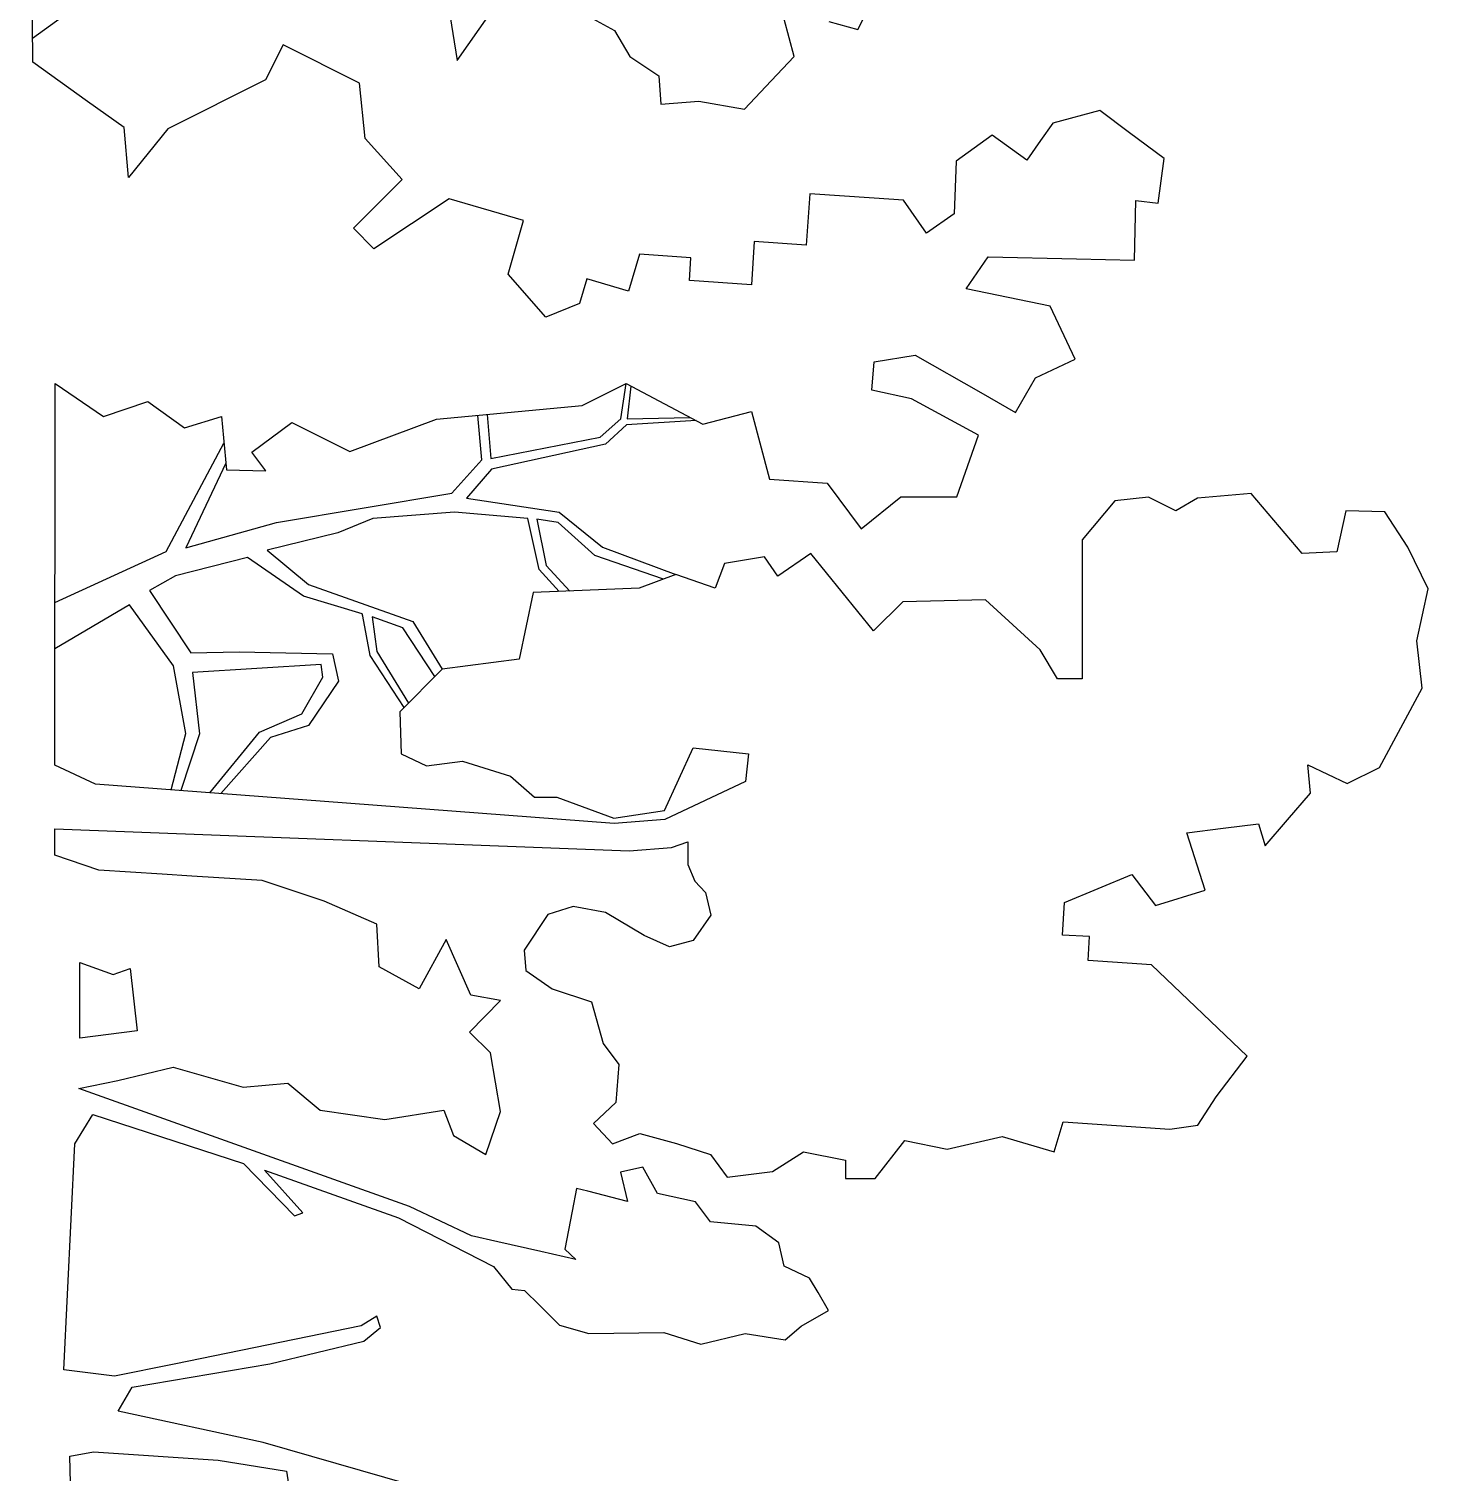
# Model space of a CAD drawing. Header units: millimetres. Extents: x 101 to 2864, y 2 to 1622.
# Drawn here: x 2218.3 to 2267.5, y 372.5 to 423.3 of the extents above; entities that cross this region are included whole.
import ezdxf

# ---------------------------------------------------------------- set-up
doc = ezdxf.new("R2010")
doc.units = ezdxf.units.MM
doc.layers.add('LayerEstreito', color=2, linetype='Continuous')

# ---------------------------------------------------------------- blocks, each defined once
blk = doc.blocks.new('Pinus contorta')
at = {"color": 0}
for points in [[(135.2, 2404.5), (124, 2865.8), (178, 2875.9), (463.3, 2857.2), (619.5, 2832.2), (648.8, 2637.7)], [(1066.4, 2753.6), (566.2, 2897.5), (234.7, 2969), (266.2, 3024.1), (580.9, 3077.5), (795.8, 3129.4), (833.8, 3160), (826, 3186.3), (789.6, 3164), (362.6, 3076.8), (225.9, 3048.9), (110.2, 3063.6), (135.4, 3580.5), (176.3, 3647.2), (520.5, 3535), (637.6, 3415.7), (656.2, 3422.7), (569.1, 3520.1), (875.3, 3410.7), (1092.4, 3299.5), (1134.5, 3247.7), (1163.5, 3245.3), (1197.2, 3211.5), (1243.1, 3165.7), (1310.6, 3146.5), (1481.9, 3148.9), (1566.4, 3122.4), (1667.7, 3146.5), (1759.4, 3132), (1795.6, 3163.3), (1858.3, 3199.5), (1834.2, 3240.4), (1815, 3273), (1757, 3300.7), (1744.9, 3353.7), (1691.8, 3392.2), (1588.1, 3401.9), (1554.3, 3447.7), (1467.5, 3467), (1433.7, 3527.2), (1383, 3515.1), (1398.8, 3448.7), (1308.2, 3471.8), (1282.2, 3478.4), (1272, 3426), (1255.1, 3339.2), (1280.5, 3315.8), (1200.2, 3333.9), (1102.5, 3356), (1041.8, 3369.7), (900.2, 3436.8), (144.6, 3706.6), (233.9, 3725.1), (360.1, 3755.8), (520.3, 3709.7), (621.9, 3718.9), (695.8, 3657.4), (843.6, 3635.9), (979, 3657.4), (1000.6, 3599), (1074.5, 3555.9), (1108.4, 3654.4), (1085.6, 3788.5), (1037.5, 3835.8), (1037.5, 3835.8), (1108.6, 3908.1), (1040.7, 3919.9), (984.2, 4047.2), (922.6, 3934.6), (831, 3984.8), (825.5, 4082.4), (705.5, 4135), (563.3, 4182.2), (402.5, 4192.6), (334.7, 4196.9), (190.3, 4206.2), (89.4, 4240.6), (89.5, 4300.5), (1402.1, 4249.8), (1499.5, 4257.9), (1536.8, 4271), (1536.8, 4219), (1552.8, 4180.9), (1576.9, 4154.9), (1588.9, 4102.9), (1548.8, 4044.8), (1494.7, 4030.8), (1436.6, 4056.8), (1348.4, 4108.9), (1274.3, 4122.9), (1216.2, 4104.9), (1162.1, 4022.8), (1166.1, 3976.8), (1226.2, 3934.7), (1316.4, 3904.7), (1343.2, 3809.8), (1378.6, 3761.5), (1372.2, 3674.6), (1320.6, 3626.4), (1364.2, 3579.9), (1426.9, 3603.8), (1510.7, 3581.3), (1588, 3555.6), (1626.7, 3504.1), (1729.7, 3517), (1800.6, 3562), (1897.2, 3542.7), (1897.2, 3500.9), (1964.9, 3500.9), (2032.5, 3587.8), (2129.2, 3568.4), (2254.8, 3597.4), (2374, 3562), (2394.3, 3630.5), (2638.1, 3613.5), (2702.5, 3623.1), (2744.4, 3687.5), (2815.3, 3780.8), (2596.2, 3989.9), (2451.3, 3999.6), (2454.9, 4054), (2393.3, 4057.5), (2397.5, 4132.2), (2551.1, 4195.8), (2605.9, 4125.1), (2718.7, 4160.4), (2677.5, 4291.6), (2760.5, 4302), (2841, 4312.1), (2856, 4261.5), (2907, 4320.7), (2959.8, 4381.8), (2954, 4447.1), (3043.8, 4404.3), (3117.3, 4441), (3215.3, 4622.4), (3202.9, 4730), (3228.7, 4848.9), (3182.1, 4944.4), (3130.1, 5025.4), (3040.7, 5027.5), (3019.9, 4934), (2940.9, 4929.9), (2824.4, 5067), (2701.7, 5056.6), (2651.8, 5027.5), (2589.4, 5058.7), (2512.4, 5050.4), (2437.6, 4961), (2437.6, 4643.2), (2381.4, 4643.2), (2341.9, 4709.7), (2217.1, 4823.9), (2027.9, 4819.8), (1961.3, 4753.3), (1817.8, 4929.9), (1742.1, 4877.8), (1711.6, 4922.1), (1620.4, 4907.1), (1599.4, 4850.5), (1509.1, 4882), (1425.2, 4850.5), (1182.7, 4840.9), (1150.9, 4688.5), (975.1, 4665.2), (877.9, 4567.6), (881.3, 4471.9), (939.4, 4444.6), (1021.6, 4454.8), (1131.1, 4420.7), (1185.8, 4372.8), (1237.1, 4372.8), (1237.1, 4372.8), (1367.1, 4325), (1483.5, 4342.1), (1548.5, 4485.6), (1675.1, 4471.9), (1668.2, 4408.6), (1483.9, 4321.5), (1367.8, 4312.3), (756.3, 4359), (182.4, 4402.9), (89.6, 4445.7), (90.6, 5318.3), (200.8, 5243), (302.2, 5277.8), (386.3, 5217), (470.3, 5243), (481.9, 5121.4), (571.7, 5118.9), (539.9, 5161.9), (631.5, 5229.5), (763.8, 5163.4), (962.4, 5236.9), (1295.2, 5268.5), (1395.4, 5318.5), (1571.1, 5225.4), (1571.1, 5225.4), (1682.2, 5254.8), (1723.2, 5100.2), (1855.2, 5091.1), (1932.6, 4986.5), (2023.7, 5059.3), (2151.2, 5059.3), (2201.2, 5200.3), (2047.8, 5283.6), (1957.1, 5303.4), (1962.8, 5368.5), (2056.4, 5383.5), (2206.4, 5297.8), (2285.7, 5252.5), (2331.1, 5332), (2421.7, 5374.1), (2365, 5495.8), (2172.4, 5535.4), (2223.4, 5608.2), (2424.6, 5603.5), (2557.6, 5600.4), (2560.8, 5737.4), (2611.4, 5730.6), (2625.1, 5832.8), (2546.3, 5891.8), (2478.3, 5942.8), (2371.2, 5913.7), (2342.9, 5874.1), (2311.2, 5829.6), (2231.9, 5886.2), (2149.7, 5826.8), (2145.1, 5706.9), (2081.8, 5662.7), (2029.2, 5737.8), (1962.3, 5742.4), (1815.3, 5752.5), (1807.3, 5634.9), (1688.4, 5643.1), (1681.7, 5544.1), (1540, 5553.8), (1543.6, 5606.1), (1426.2, 5614.1), (1400.8, 5529.5), (1305.7, 5558), (1288.7, 5501.4), (1212.2, 5470.3), (1125.6, 5569), (1161, 5691.5), (991.1, 5740.6), (819, 5626.7), (772.2, 5673.6), (883.9, 5785.2), (799, 5879), (786.4, 6005.6), (611.3, 6093.2), (571, 6012.9), (347.6, 5901.3), (258.2, 5789.7), (248, 5904.1), (164.4, 5963.8), (39.2, 6053.1), (30.3, 7146.7)], [(986.7, 6200.4), (1009, 6057.5), (1085, 6164.6)], [(1318.8, 6153.2), (1369.2, 6125.5), (1403.9, 6066.5), (1470, 6022.2), (1475.2, 5957.1), (1562, 5964.1), (1666.1, 5945.9), (1727.1, 6010.9), (1779.3, 6066.5), (1756.7, 6151.5)], [(1859.2, 6146.3), (1924.9, 6128), (1944.3, 6165.4)], [(38.8, 6107.9), (153.6, 6191.6), (305.1, 6195.5), (539.8, 6316.4)], [(1077.7, 5247.8), (1086.6, 5147.3), (1336.2, 5196.2), (1383.2, 5238), (1395.4, 5318.5)], [(1406, 5312.9), (1397.8, 5237.8), (1541.1, 5241.3)], [(480.5, 5136.8), (388.8, 4943), (596.4, 5001.1), (996.8, 5068.2), (1065.9, 5144.4), (1056.3, 5245.8)], [(1555.3, 5233.7), (1396.3, 5224.3), (1348.5, 5180), (1087.9, 5122.7), (1030.6, 5056.6), (1242.4, 5024.4), (1341.8, 4944.1), (1509.1, 4882)], [(90, 4817.9), (344, 4934.8), (476.1, 5182.2)], [(1242.1, 4843.2), (1196.8, 4893.6), (1171.1, 5010.3), (1003, 5024.4), (816.3, 5010.3), (736.7, 4977.6), (574.9, 4937.5)], [(1481.3, 4871.5), (1324.2, 4925.4), (1240.2, 5000.6), (1191.5, 5008.5), (1212.7, 4902.4), (1266.7, 4844.2)], [(888.2, 4578), (810.1, 4696.6), (793.4, 4786.4), (792.2, 4792.2), (657.7, 4832.3), (530.3, 4921.2), (365.6, 4879.1), (306.3, 4845.6), (400.4, 4702.7), (510.7, 4705.2), (724, 4700.3), (738.4, 4638.3), (669.1, 4536.9), (582.9, 4509.2), (469.4, 4381)], [(574.9, 4937.5), (669.5, 4859), (908.3, 4774.7), (975.1, 4665.2)], [(355.5, 4389.7), (389.1, 4518.1), (360.9, 4673.2), (260.5, 4812.5), (89.9, 4712.3)], [(958.6, 4648.7), (885, 4760.1), (815.1, 4784.8), (825.3, 4706.3), (897.9, 4587.8)], [(444, 4382.9), (557.7, 4521.6), (654, 4563.5), (702.1, 4647.3), (698.1, 4676.1), (404.5, 4657.6), (420.1, 4517.3), (377.8, 4388)], [(147.1, 3821.8), (147, 3995.1), (222.9, 3967.5), (262, 3981.3), (278.1, 3838.9), (147.1, 3821.8)]]:
    blk.add_lwpolyline(points, dxfattribs=at)

msp = doc.modelspace()

# ---------------------------------------------------------------- block references
at = {"layer": 'LayerEstreito', "xscale": 0.01538461538461539, "yscale": 0.01538461538461539, "zscale": 0.01538461538461539}
msp.add_blockref('Pinus contorta', (2217.86993, 328.95012), dxfattribs=at)

doc.saveas('drawing.dxf')
